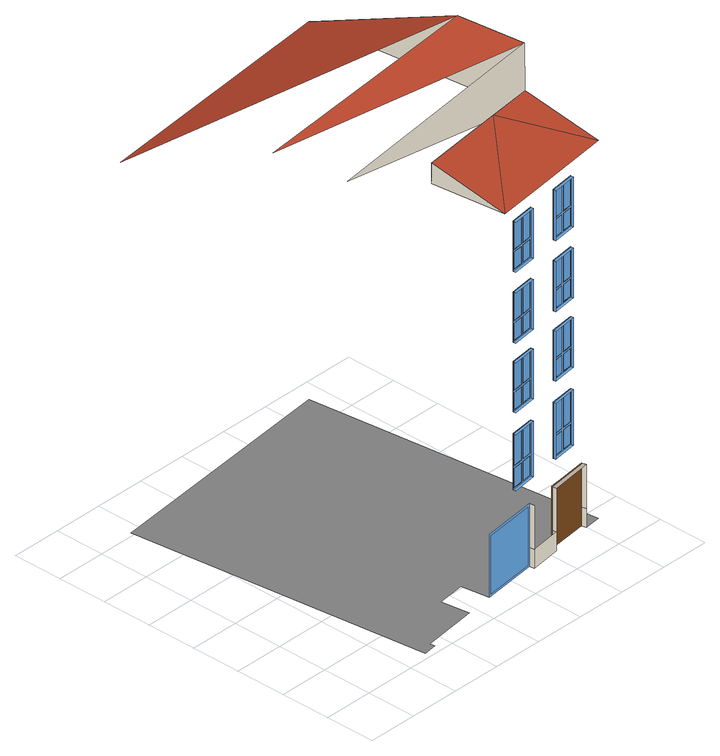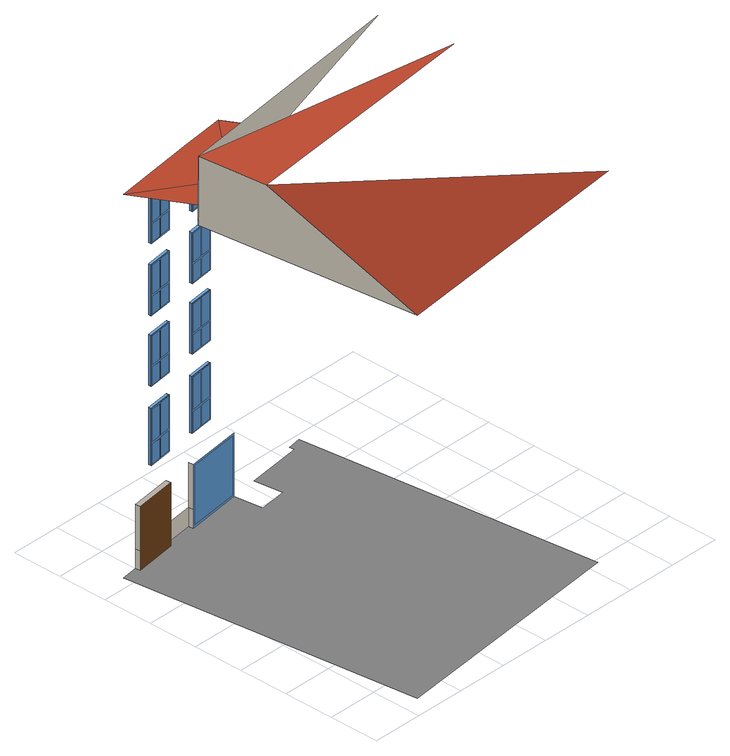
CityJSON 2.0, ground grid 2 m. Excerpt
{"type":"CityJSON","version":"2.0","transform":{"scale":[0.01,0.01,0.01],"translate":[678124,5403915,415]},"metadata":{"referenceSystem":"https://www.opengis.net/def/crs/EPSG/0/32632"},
"CityObjects":{
"building1":{"type":"Building","attributes":{"dataAvailable":"Sufficient","measuredHeight":17.58},"geometry":[{"type":"MultiSurface","lod":"3","boundaries":[[[0,1,2,3,4],[5,6,7,8]],[[9,10,11,12,13,14]],[[6,5,8,7]],[[15,16,17,18]],[[19,20,21,22]],[[23,24,25,26]],[[27,28,29,30]],[[31,32,33,34]],[[35,36,37,38]],[[39,40,41,42]],[[43,44,45,46]],[[47,48,49,50]],[[51,52,53,54]],[[55,56,57,58]],[[59,60,61,62]],[[4,3,63,64,65,66,67,68,69,70,71,72,73,74,75,76]],[[32,77,78,33]],[[36,79,80,37]],[[40,81,82,41]],[[44,83,84,45]],[[48,85,86,49]],[[52,87,88,53]],[[56,89,90,57]],[[60,91,92,61]],[[93,31,34,94]],[[95,35,38,96]],[[97,39,42,98]],[[99,43,46,100]],[[101,47,50,102]],[[103,51,54,104]],[[105,55,58,106]],[[107,59,62,108]],[[95,79,36,35]],[[32,31,93,77]],[[99,83,44,43]],[[40,39,97,81]],[[103,87,52,51]],[[48,47,101,85]],[[107,91,60,59]],[[56,55,105,89]],[[109,110,111,17]],[[112,113,114,21]],[[115,116,117,25]],[[118,119,120,29]],[[121,122,18,123]],[[124,125,22,126]],[[127,128,26,129]],[[130,131,30,132]],[[79,95,96,80]],[[77,93,94,78]],[[83,99,100,84]],[[81,97,98,82]],[[87,103,104,88]],[[85,101,102,86]],[[91,107,108,92]],[[89,105,106,90]],[[17,111,123,18],[34,33,78,94],[133,134,135,136],[137,138,139,140],[80,96,38,37]],[[21,114,126,22],[42,41,82,98],[141,142,143,144],[145,146,147,148],[84,100,46,45]],[[25,117,129,26],[50,49,86,102],[149,150,151,152],[153,154,155,156],[88,104,54,53]],[[29,120,132,30],[58,57,90,106],[157,158,159,160],[161,162,163,164],[92,108,62,61]],[[16,165,111,17]],[[20,166,114,21]],[[24,167,117,25]],[[28,168,120,29]],[[169,15,18,123]],[[170,19,22,126]],[[171,23,26,129]],[[172,27,30,132]],[[165,16,15,169],[32,31,93,77],[173,174,175,176],[177,178,179,180],[95,79,36,35]],[[166,20,19,170],[40,39,97,81],[181,182,183,184],[185,186,187,188],[99,83,44,43]],[[167,24,23,171],[48,47,101,85],[189,190,191,192],[193,194,195,196],[103,87,52,51]],[[168,28,27,172],[56,55,105,89],[197,198,199,200],[201,202,203,204],[107,91,60,59]],[[180,179,140,139]],[[175,174,133,136]],[[188,187,148,147]],[[183,182,141,144]],[[196,195,156,155]],[[191,190,149,152]],[[204,203,164,163]],[[199,198,157,160]],[[177,180,139,138]],[[179,178,137,140]],[[176,175,136,135]],[[174,173,134,133]],[[185,188,147,146]],[[187,186,145,148]],[[184,183,144,143]],[[182,181,142,141]],[[193,196,155,154]],[[195,194,153,156]],[[192,191,152,151]],[[190,189,150,149]],[[201,204,163,162]],[[203,202,161,164]],[[200,199,160,159]],[[198,197,158,157]],[[176,173,174,175]],[[184,181,182,183]],[[192,189,190,191]],[[200,197,198,199]],[[179,180,177,178]],[[187,188,185,186]],[[195,196,193,194]],[[203,204,201,202]],[[9,10,205,206]],[[173,176,135,134]],[[138,137,178,177]],[[181,184,143,142]],[[146,145,186,185]],[[189,192,151,150]],[[154,153,194,193]],[[197,200,159,158]],[[162,161,202,201]],[[110,121,123,111]],[[113,124,126,114]],[[116,127,129,117]],[[119,130,132,120]],[[165,169,123,111]],[[166,170,126,114]],[[167,171,129,117]],[[168,172,132,120]],[[207,208,0,209]],[[76,207,209,4]],[[75,210,207,76]],[[211,206,9,14]],[[212,213,214]],[[215,216,217,218]],[[219,220,221,222]],[[223,224,225,226]],[[227,228,229,230]],[[231,232,217,218]],[[233,234,221,222]],[[235,236,225,226]],[[237,238,229,230]],[[239,210,240,241]],[[210,75,74,240]],[[242,243,244,245]],[[246,247,248,249]],[[250,251,252,253]],[[254,255,256,257]],[[258,259,260,261]],[[262,263,264,265]],[[266,267,268,269]],[[270,271,272,273]],[[10,274,275,205]],[[276,213,277,206,205]],[[278,242,245,279]],[[243,280,281,244]],[[282,246,249,283]],[[247,284,285,248]],[[286,250,253,287]],[[251,288,289,252]],[[290,254,257,291]],[[255,292,293,256]],[[294,258,261,295]],[[259,296,297,260]],[[298,262,265,299]],[[263,300,301,264]],[[302,266,269,303]],[[267,304,305,268]],[[306,270,273,307]],[[271,308,309,272]],[[243,242,278,280]],[[251,250,286,288]],[[259,258,294,296]],[[267,266,302,304]],[[282,284,247,246]],[[290,292,255,254]],[[298,300,263,262]],[[306,308,271,270]],[[216,310,311,217]],[[220,312,313,221]],[[224,314,315,225]],[[228,316,317,229]],[[318,215,218,319]],[[320,219,222,321]],[[322,223,226,323]],[[324,227,230,325]],[[284,282,283,285]],[[280,278,279,281]],[[292,290,291,293]],[[288,286,287,289]],[[300,298,299,301]],[[296,294,295,297]],[[308,306,307,309]],[[304,302,303,305]],[[217,311,319,218],[245,244,281,279],[326,327,328,329],[330,331,332,333],[285,283,249,248]],[[221,313,321,222],[253,252,289,287],[334,335,336,337],[338,339,340,341],[293,291,257,256]],[[225,315,323,226],[261,260,297,295],[342,343,344,345],[346,347,348,349],[301,299,265,264]],[[229,317,325,230],[269,268,305,303],[350,351,352,353],[354,355,356,357],[309,307,273,272]],[[232,358,311,217]],[[234,359,313,221]],[[236,360,315,225]],[[238,361,317,229]],[[362,231,218,319]],[[363,233,222,321]],[[364,235,226,323]],[[365,237,230,325]],[[358,232,231,362],[243,242,278,280],[366,367,368,369],[370,371,372,373],[282,284,247,246]],[[359,234,233,363],[251,250,286,288],[374,375,376,377],[378,379,380,381],[290,292,255,254]],[[360,236,235,364],[259,258,294,296],[382,383,384,385],[386,387,388,389],[298,300,263,262]],[[361,238,237,365],[267,266,302,304],[390,391,392,393],[394,395,396,397],[306,308,271,270]],[[373,372,333,332]],[[368,367,326,329]],[[381,380,341,340]],[[376,375,334,337]],[[389,388,349,348]],[[384,383,342,345]],[[397,396,357,356]],[[392,391,350,353]],[[398,214,399]],[[372,371,330,333]],[[367,366,327,326]],[[380,379,338,341]],[[375,374,335,334]],[[388,387,346,349]],[[383,382,343,342]],[[396,395,354,357]],[[391,390,351,350]],[[370,373,332,331]],[[369,368,329,328]],[[378,381,340,339]],[[377,376,337,336]],[[386,389,348,347]],[[385,384,345,344]],[[394,397,356,355]],[[393,392,353,352]],[[372,373,370,371]],[[369,366,367,368]],[[380,381,378,379]],[[377,374,375,376]],[[388,389,386,387]],[[385,382,383,384]],[[396,397,394,395]],[[393,390,391,392]],[[400,211,14,13]],[[401,239,241,402]],[[74,73,403,402,241,240]],[[366,369,328,327]],[[331,330,371,370]],[[374,377,336,335]],[[339,338,379,378]],[[382,385,344,343]],[[347,346,387,386]],[[390,393,352,351]],[[355,354,395,394]],[[310,318,319,311]],[[312,320,321,313]],[[314,322,323,315]],[[316,324,325,317]],[[358,362,319,311]],[[359,363,321,313]],[[360,364,323,315]],[[361,365,325,317]],[[206,211,276,205]],[[404,401,402,403]],[[72,404,403,73]],[[276,205,275]],[[213,276,211,400,399,214]]],"semantics":{"surfaces":[{"type":"Window","@cityeditor:layer":"Unclassified.LoD3","frameMaterialClass":"Metal","frameMaterialName":"Aluminium","paneMaterialClass":"Glass","frameMaterialUncertainty":0.3},{"type":"WallSurface","klumMaterialClass":"Plaster","klumMaterialIndex":"I101","materialUncertainty":0.3},{"type":"Window","@cityeditor:layer":"Unclassified.LoD3","frameMaterialClass":"Plastic","paneMaterialClass":"Glass","frameMaterialUncertainty":0.3},{"type":"GroundSurface"},{"type":"RoofSurface","klumMaterialClass":"Ceramic","klumMaterialIndex":"D201","materialUncertainty":0.3},{"type":"WallSurface"},{"type":"WallSurface","klumMaterialClass":"Concrete","klumMaterialIndex":"E202","materialUncertainty":0.3},{"type":"RoofSurface"},{"type":"OuterCeilingSurface"},{"type":"Door","@cityeditor:layer":"Unclassified.LoD3","materialClass":"Metal","materialName":"Aluminium","materialUncertainty":0.5}],"values":[0,1,0,2,2,2,2,2,2,2,2,2,2,2,2,3,2,2,2,2,2,2,2,2,2,2,2,2,2,2,2,2,2,2,2,2,2,2,2,2,2,2,2,2,2,2,2,2,2,2,2,2,2,2,2,2,2,2,2,2,2,2,2,2,2,2,2,2,2,2,2,2,2,2,2,2,2,2,2,2,2,2,2,2,2,2,2,2,2,2,2,2,2,2,2,2,2,2,2,2,2,2,2,2,4,2,2,2,2,2,2,2,2,2,2,2,2,2,2,2,2,5,6,6,5,7,2,2,2,2,2,2,2,2,5,6,2,2,2,2,2,2,2,2,4,1,2,2,2,2,2,2,2,2,2,2,2,2,2,2,2,2,2,2,2,2,2,2,2,2,2,2,2,2,2,2,2,2,2,2,2,2,2,2,2,2,2,2,2,2,2,2,2,2,2,2,2,2,2,2,2,2,2,2,2,2,2,2,2,2,4,2,2,2,2,2,2,2,2,2,2,2,2,2,2,2,2,2,2,2,2,2,2,2,2,5,8,9,2,2,2,2,2,2,2,2,2,2,2,2,2,2,2,2,5,5,6,4,5]}}]}
},
"vertices":[
[904,124,325],[680,94,325],[680,94,315],[680,94,77],[904,124,76],[688,95,86],[688,95,315],[894,123,315],[894,123,86],[707,381,1646],[741,83,1566],[718,283,1566],[707,381,1566],[707,381,1576],[707,381,1585],[801,103,660],[801,103,439],[801,101,439],[801,101,660],[801,103,944],[801,103,747],[801,101,747],[801,101,944],[801,103,1499],[801,103,1301],[801,101,1301],[801,101,1499],[801,103,1219],[801,103,1021],[801,101,1021],[801,101,1219],[805,103,531],[805,103,655],[805,101,655],[805,101,531],[805,103,444],[805,103,521],[805,101,521],[805,101,444],[805,103,829],[805,103,940],[805,101,940],[805,101,829],[805,103,751],[805,103,820],[805,101,820],[805,101,751],[805,103,1384],[805,103,1495],[805,101,1495],[805,101,1384],[805,103,1306],[805,103,1375],[805,101,1375],[805,101,1306],[805,103,1103],[805,103,1214],[805,101,1214],[805,101,1103],[805,103,1025],[805,103,1094],[805,101,1094],[805,101,1025],[664,208,77],[553,193,77],[568,79,77],[346,49,77],[349,30,77],[294,22,77],[156,1214,77],[1131,1327,75],[1266,153,75],[1200,145,75],[1197,164,75],[1028,141,76],[1030,122,76],[906,105,76],[846,109,655],[846,107,655],[846,109,521],[846,107,521],[846,109,940],[846,107,940],[846,109,820],[846,107,820],[846,109,1495],[846,107,1495],[846,109,1375],[846,107,1375],[846,109,1214],[846,107,1214],[846,109,1094],[846,107,1094],[846,109,531],[846,107,531],[846,109,444],[846,107,444],[846,109,829],[846,107,829],[846,109,751],[846,107,751],[846,109,1384],[846,107,1384],[846,109,1306],[846,107,1306],[846,109,1103],[846,107,1103],[846,109,1025],[846,107,1025],[802,91,439],[901,104,439],[900,114,439],[802,91,747],[901,104,747],[900,114,747],[802,91,1301],[901,104,1301],[900,114,1301],[802,91,1021],[901,104,1021],[900,114,1021],[901,104,660],[802,91,660],[900,114,660],[901,104,944],[802,91,944],[900,114,944],[901,104,1499],[802,91,1499],[900,114,1499],[901,104,1219],[802,91,1219],[900,114,1219],[855,108,521],[896,114,521],[896,114,444],[855,108,444],[896,114,655],[896,114,531],[855,108,531],[855,108,655],[855,108,820],[896,114,820],[896,114,751],[855,108,751],[896,114,940],[896,114,829],[855,108,829],[855,108,940],[855,108,1375],[896,114,1375],[896,114,1306],[855,108,1306],[896,114,1495],[896,114,1384],[855,108,1384],[855,108,1495],[855,108,1094],[896,114,1094],[896,114,1025],[855,108,1025],[896,114,1214],[896,114,1103],[855,108,1103],[855,108,1214],[900,116,439],[900,116,747],[900,116,1301],[900,116,1021],[900,116,660],[900,116,944],[900,116,1499],[900,116,1219],[895,116,521],[855,110,521],[855,110,444],[895,116,444],[895,116,531],[895,116,655],[855,110,655],[855,110,531],[895,116,820],[855,110,820],[855,110,751],[895,116,751],[895,116,829],[895,116,940],[855,110,940],[855,110,829],[895,116,1375],[855,110,1375],[855,110,1306],[895,116,1306],[895,116,1384],[895,116,1495],[855,110,1495],[855,110,1384],[895,116,1094],[855,110,1094],[855,110,1025],[895,116,1025],[895,116,1103],[895,116,1214],[855,110,1214],[855,110,1103],[1053,428,1645],[989,419,1645],[906,105,151],[906,105,325],[904,124,151],[1030,122,151],[1232,452,1584],[191,610,1833],[1231,452,1831],[1200,725,1831],[1028,121,1499],[1028,121,1301],[1027,131,1301],[1027,131,1499],[1028,121,660],[1028,121,439],[1027,131,439],[1027,131,660],[1028,121,1219],[1028,121,1021],[1027,131,1021],[1027,131,1219],[1028,121,944],[1028,121,747],[1027,131,747],[1027,131,944],[1027,133,1499],[1027,133,1301],[1027,133,660],[1027,133,439],[1027,133,1219],[1027,133,1021],[1027,133,944],[1027,133,747],[1030,122,324],[1028,141,151],[1028,141,324],[1031,134,1384],[1031,134,1495],[1031,132,1495],[1031,132,1384],[1031,134,1306],[1031,134,1375],[1031,132,1375],[1031,132,1306],[1031,134,531],[1031,134,655],[1031,132,655],[1031,132,531],[1031,134,444],[1031,134,521],[1031,132,521],[1031,132,444],[1031,134,1103],[1031,134,1214],[1031,132,1214],[1031,132,1103],[1031,134,1025],[1031,134,1094],[1031,132,1094],[1031,132,1025],[1031,134,829],[1031,134,940],[1031,132,940],[1031,132,829],[1031,134,751],[1031,134,820],[1031,132,820],[1031,132,751],[917,106,1566],[1266,154,1565],[1232,452,1644],[237,318,1833],[1072,139,1384],[1072,137,1384],[1072,139,1495],[1072,137,1495],[1072,139,1306],[1072,137,1306],[1072,139,1375],[1072,137,1375],[1072,139,531],[1072,137,531],[1072,139,655],[1072,137,655],[1072,139,444],[1072,137,444],[1072,139,521],[1072,137,521],[1072,139,1103],[1072,137,1103],[1072,139,1214],[1072,137,1214],[1072,139,1025],[1072,137,1025],[1072,139,1094],[1072,137,1094],[1072,139,829],[1072,137,829],[1072,139,940],[1072,137,940],[1072,139,751],[1072,137,751],[1072,139,820],[1072,137,820],[1127,135,1301],[1126,145,1301],[1127,135,439],[1126,145,439],[1127,135,1021],[1126,145,1021],[1127,135,747],[1126,145,747],[1127,135,1499],[1126,145,1499],[1127,135,660],[1126,145,660],[1127,135,1219],[1126,145,1219],[1127,135,944],[1126,145,944],[1081,138,1375],[1122,144,1375],[1122,144,1306],[1081,138,1306],[1122,144,1495],[1122,144,1384],[1081,138,1384],[1081,138,1495],[1081,138,521],[1122,144,521],[1122,144,444],[1081,138,444],[1122,144,655],[1122,144,531],[1081,138,531],[1081,138,655],[1081,138,1094],[1122,144,1094],[1122,144,1025],[1081,138,1025],[1122,144,1214],[1122,144,1103],[1081,138,1103],[1081,138,1214],[1081,138,820],[1122,144,820],[1122,144,751],[1081,138,751],[1122,144,940],[1122,144,829],[1081,138,829],[1081,138,940],[1126,147,1301],[1126,147,439],[1126,147,1021],[1126,147,747],[1126,147,1499],[1126,147,660],[1126,147,1219],[1126,147,944],[1121,146,1375],[1081,141,1375],[1081,141,1306],[1121,146,1306],[1121,146,1384],[1121,146,1495],[1081,141,1495],[1081,141,1384],[1121,146,521],[1081,141,521],[1081,141,444],[1121,146,444],[1121,146,531],[1121,146,655],[1081,141,655],[1081,141,531],[1121,146,1094],[1081,141,1094],[1081,141,1025],[1121,146,1025],[1121,146,1103],[1121,146,1214],[1081,141,1214],[1081,141,1103],[1121,146,820],[1081,141,820],[1081,141,751],[1121,146,751],[1121,146,829],[1121,146,940],[1081,141,940],[1081,141,829],[99,1208,1568],[1131,1327,1565],[1232,452,1565],[1200,145,324],[1197,164,324],[1197,164,150],[1200,145,150]
]}
